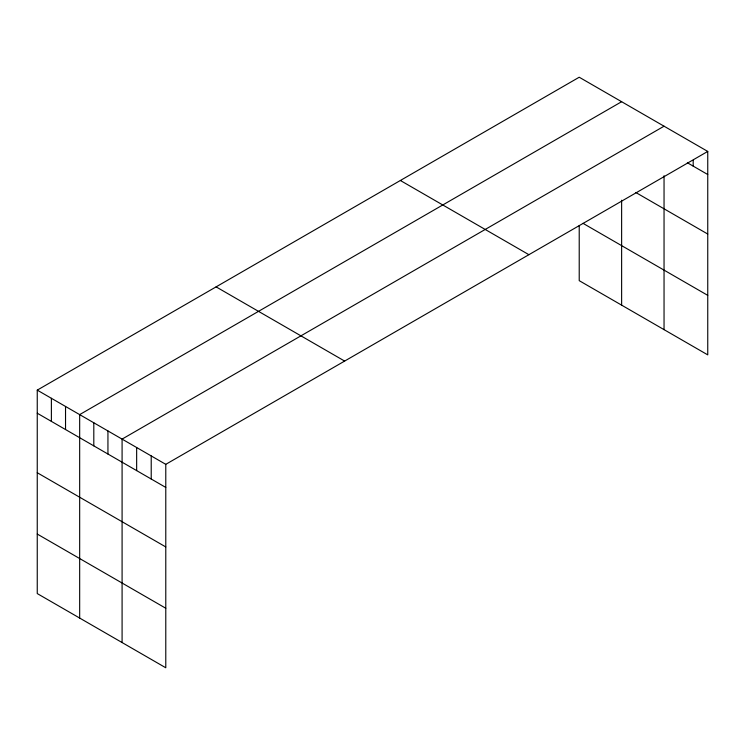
<?xml version="1.0" encoding="UTF-8"?>
<svg xmlns="http://www.w3.org/2000/svg" width="745" height="745" viewBox="0 0 745 745"><rect width="100%" height="100%" fill="white"/><g stroke="black" fill="none" stroke-linecap="round" stroke-linejoin="round"><path stroke-width="1.12" d="M707.75 151.431L165.781 464.34L165.781 667.771L37.25 593.569L37.25 390.129L579.219 77.229L707.75 151.431L707.75 354.871L579.219 280.66L579.219 225.558M621.628 101.711L79.668 414.611L79.668 618.052M664.046 126.203L122.087 439.103L122.087 642.544M687.356 162.745L707.75 174.526M635.774 192.48L707.75 234.042M582.99 223.323L707.75 295.355M400.363 180.486L528.903 254.688M216.097 286.872L344.637 361.074M37.25 390.129L165.781 464.34M37.25 413.214L165.781 487.426M37.25 472.73L165.781 546.942M37.25 534.053L165.781 608.255M693.185 160.343L693.185 166.116M664.046 175.745L664.046 329.644M621.628 200.219L621.628 305.152M151.216 455.921L151.216 479.016M136.652 447.512L136.652 470.607M107.941 430.945L107.941 454.031M93.805 422.778L93.805 445.864M65.532 406.453L65.532 429.539M51.386 398.286L51.386 421.381"/></g></svg>
